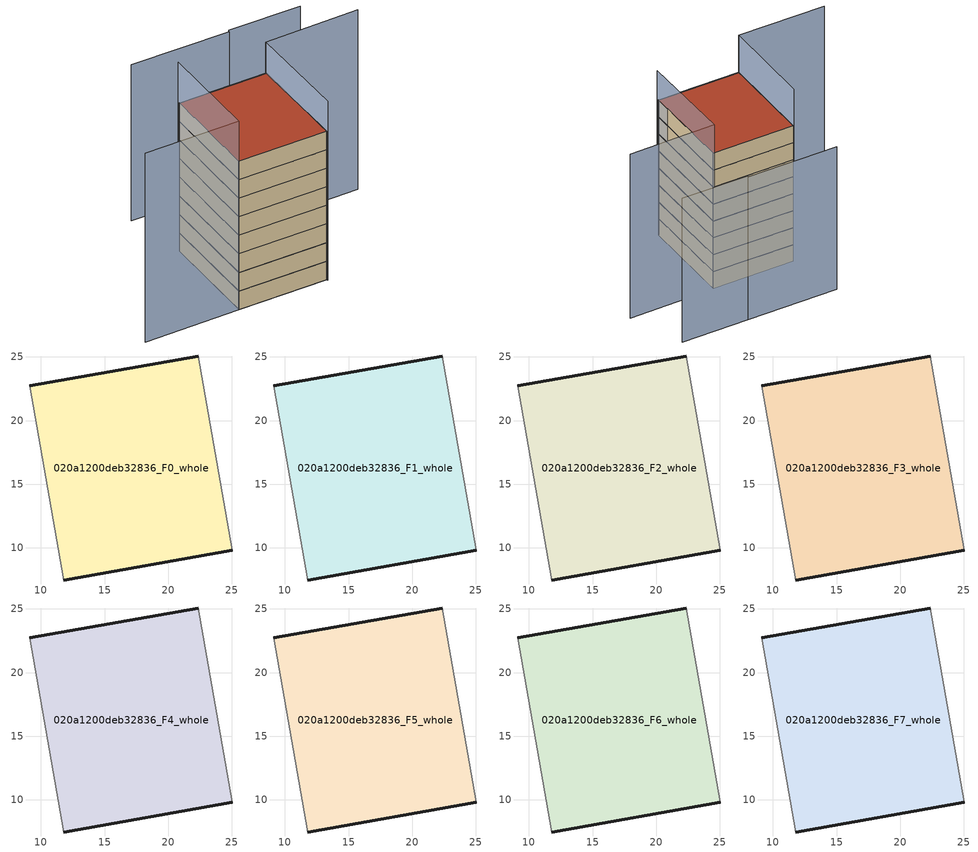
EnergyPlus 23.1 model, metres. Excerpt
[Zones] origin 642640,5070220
020a1200deb32836_F0_whole
 floor ground (EU_floor_Construction): 25.05,9.79 22.36,25.08 9.11,22.74 11.81,7.46 z0
 wall outside (EU_wall_Construction): 25.05,9.79 11.81,7.46 / 9.11,22.74 22.36,25.08 z0:3
 wall adiabatic (EU_wall_Construction): 11.81,7.46 9.11,22.74 / 22.36,25.08 25.05,9.79 z0:3
020a1200deb32836_F1_whole
 floor to 020a1200deb32836_F0_whole (EU_floor_Construction): 25.05,9.79 22.36,25.08 9.11,22.74 11.81,7.46 z3
 wall outside (EU_wall_Construction): 25.05,9.79 11.81,7.46 / 9.11,22.74 22.36,25.08 z3:6
 wall adiabatic (EU_wall_Construction): 11.81,7.46 9.11,22.74 / 22.36,25.08 25.05,9.79 z3:6
020a1200deb32836_F2_whole
 floor to 020a1200deb32836_F1_whole (EU_floor_Construction): 25.05,9.79 22.36,25.08 9.11,22.74 11.81,7.46 z6
 wall outside (EU_wall_Construction): 25.05,9.79 11.81,7.46 / 9.11,22.74 22.36,25.08 z6:9
 wall adiabatic (EU_wall_Construction): 11.81,7.46 9.11,22.74 / 22.36,25.08 25.05,9.79 z6:9
020a1200deb32836_F3_whole
 floor to 020a1200deb32836_F2_whole (EU_floor_Construction): 25.05,9.79 22.36,25.08 9.11,22.74 11.81,7.46 z9
 wall outside (EU_wall_Construction): 25.05,9.79 11.81,7.46 / 9.11,22.74 22.36,25.08 z9:12
 wall adiabatic (EU_wall_Construction): 11.81,7.46 9.11,22.74 / 22.36,25.08 25.05,9.79 z9:12
020a1200deb32836_F4_whole
 floor to 020a1200deb32836_F3_whole (EU_floor_Construction): 25.05,9.79 22.36,25.08 9.11,22.74 11.81,7.46 z12
 wall outside (EU_wall_Construction): 25.05,9.79 11.81,7.46 / 9.11,22.74 22.36,25.08 z12:15
 wall adiabatic (EU_wall_Construction): 11.81,7.46 9.11,22.74 / 22.36,25.08 25.05,9.79 z12:15
020a1200deb32836_F5_whole
 floor to 020a1200deb32836_F4_whole (EU_floor_Construction): 25.05,9.79 22.36,25.08 9.11,22.74 11.81,7.46 z15
 wall outside (EU_wall_Construction): 25.05,9.79 11.81,7.46 / 9.11,22.74 22.36,25.08 z15:18
 wall adiabatic (EU_wall_Construction): 11.81,7.46 9.11,22.74 / 22.36,25.08 25.05,9.79 z15:18
020a1200deb32836_F6_whole
 floor to 020a1200deb32836_F5_whole (EU_floor_Construction): 25.05,9.79 22.36,25.08 9.11,22.74 11.81,7.46 z18
 wall outside (EU_wall_Construction): 25.05,9.79 11.81,7.46 / 9.11,22.74 22.36,25.08 z18:21
 wall adiabatic (EU_wall_Construction): 11.81,7.46 9.11,22.74 / 22.36,25.08 25.05,9.79 z18:21
020a1200deb32836_F7_whole
 floor to 020a1200deb32836_F6_whole (EU_floor_Construction): 25.05,9.79 22.36,25.08 9.11,22.74 11.81,7.46 z21
 wall outside (EU_wall_Construction): 25.05,9.79 11.81,7.46 / 9.11,22.74 22.36,25.08 z21:24
 wall adiabatic (EU_wall_Construction): 11.81,7.46 9.11,22.74 / 22.36,25.08 25.05,9.79 z21:24
 roof outside (EU_roof_Construction): 22.36,25.08 25.05,9.79 11.81,7.46 9.11,22.74 z24
shading: 9.06,22.87 11.79,7.4 / 11.79,7.4 -2.4,4.9 z0:30.5; 25.12,9.59 22.19,25.07 / 22.19,25.07 36.17,27.72 z0:29; 20.4,34 5.68,31.48 z0:25.2; 31.21,35.93 20.39,34.08 z0:25.4
[Building]
EU S2 Campaign: North Axis=0; Terrain=City; Solar Distribution=FullExterior
[Site:Location]
Lyon-Bron: Latitude=45.75; Longitude=5; Time Zone=1; Elevation=198
[SizingPeriod:WeatherFileDays]
AnnualSizingPeriod: Begin Month=1; Begin Day of Month=1; End Month=12; End Day of Month=31; Day of Week for Start Day=Monday; Use Weather File Daylight Saving Period=No; Use Weather File Rain and Snow Indicators=No
[MATERIAL]
EU_InternalMass_Material: Roughness=MediumRough; Thickness=0.1; Conductivity=1; Density=1800; Specific Heat=900; Thermal Absorptance=0.9; Solar Absorptance=0.7; Visible Absorptance=0.7
[MATERIAL:NOMASS] Roughness=MediumRough; Thermal Absorptance=0.9; Solar Absorptance=0.7; Visible Absorptance=0.7
Name | Thermal Resistance
EU_wall_NoMass | 0.776494
EU_roof_NoMass | 0.486893
EU_floor_NoMass | 0.421597
[CONSTRUCTION]
EU_wall_Construction: EU_wall_NoMass
EU_roof_Construction: EU_roof_NoMass
EU_floor_Construction: EU_floor_NoMass
EU_InternalMass_Construction: EU_InternalMass_Material
[ZONE] Type=1; Multiplier=1; Ceiling Height=autocalculate; Floor Area=autocalculate; Part of Total Floor Area=Yes
Name | Volume
020a1200deb32836_F0_whole | 626.095
020a1200deb32836_F1_whole; 020a1200deb32836_F2_whole; 020a1200deb32836_F3_whole; 020a1200deb32836_F4_whole; 020a1200deb32836_F5_whole; 020a1200deb32836_F6_whole; 020a1200deb32836_F7_whole | 626.097
[INTERNALMASS] Construction=EU_InternalMass_Construction; Surface Area=208.699
Name | Zone or ZoneList
020a1200deb32836_F0_whole_EU_InternalMass | 020a1200deb32836_F0_whole
020a1200deb32836_F1_whole_EU_InternalMass | 020a1200deb32836_F1_whole
020a1200deb32836_F2_whole_EU_InternalMass | 020a1200deb32836_F2_whole
020a1200deb32836_F3_whole_EU_InternalMass | 020a1200deb32836_F3_whole
020a1200deb32836_F4_whole_EU_InternalMass | 020a1200deb32836_F4_whole
020a1200deb32836_F5_whole_EU_InternalMass | 020a1200deb32836_F5_whole
020a1200deb32836_F6_whole_EU_InternalMass | 020a1200deb32836_F6_whole
020a1200deb32836_F7_whole_EU_InternalMass | 020a1200deb32836_F7_whole
[OTHEREQUIPMENT] Fuel Type=Electricity; Design Level Calculation Method=Watts/Area; Power per Zone Floor Area=1; Fraction Latent=0; Fraction Radiant=0; Fraction Lost=0; Carbon Dioxide Generation Rate=0; EndUse Subcategory=EU_Step8_InternalGains
Name | Zone or ZoneList or Space or SpaceList | Schedule
EU_Step8_InternalGain_020a1200deb32836_F0_whole_f000 | 020a1200deb32836_F0_whole | EU_Step8_GainSchedule_020a1200deb32836_F0_whole_f000
EU_Step8_InternalGain_020a1200deb32836_F1_whole_f000 | 020a1200deb32836_F1_whole | EU_Step8_GainSchedule_020a1200deb32836_F1_whole_f000
EU_Step8_InternalGain_020a1200deb32836_F2_whole_f000 | 020a1200deb32836_F2_whole | EU_Step8_GainSchedule_020a1200deb32836_F2_whole_f000
EU_Step8_InternalGain_020a1200deb32836_F3_whole_f000 | 020a1200deb32836_F3_whole | EU_Step8_GainSchedule_020a1200deb32836_F3_whole_f000
EU_Step8_InternalGain_020a1200deb32836_F4_whole_f000 | 020a1200deb32836_F4_whole | EU_Step8_GainSchedule_020a1200deb32836_F4_whole_f000
EU_Step8_InternalGain_020a1200deb32836_F5_whole_f000 | 020a1200deb32836_F5_whole | EU_Step8_GainSchedule_020a1200deb32836_F5_whole_f000
EU_Step8_InternalGain_020a1200deb32836_F6_whole_f000 | 020a1200deb32836_F6_whole | EU_Step8_GainSchedule_020a1200deb32836_F6_whole_f000
EU_Step8_InternalGain_020a1200deb32836_F7_whole_f000 | 020a1200deb32836_F7_whole | EU_Step8_GainSchedule_020a1200deb32836_F7_whole_f000
[ZONEVENTILATION:DESIGNFLOWRATE] Schedule=EU_AlwaysOn; Design Flow Rate Calculation Method=AirChanges/Hour; Air Changes per Hour=0.693814; Ventilation Type=Natural; Fan Pressure Rise=0; Fan Total Efficiency=1; Constant Term Coefficient=1; Temperature Term Coefficient=0; Velocity Term Coefficient=0; Velocity Squared Term Coefficient=0; Minimum Indoor Temperature=-100; Maximum Indoor Temperature=100; Delta Temperature=-100; Minimum Outdoor Temperature=-100; Maximum Outdoor Temperature=100; Maximum Wind Speed=40
Name | Zone or ZoneList or Space or SpaceList
EU_ConstantAir_020a1200deb32836_F0_whole | 020a1200deb32836_F0_whole
EU_ConstantAir_020a1200deb32836_F1_whole | 020a1200deb32836_F1_whole
EU_ConstantAir_020a1200deb32836_F2_whole | 020a1200deb32836_F2_whole
EU_ConstantAir_020a1200deb32836_F3_whole | 020a1200deb32836_F3_whole
EU_ConstantAir_020a1200deb32836_F4_whole | 020a1200deb32836_F4_whole
EU_ConstantAir_020a1200deb32836_F5_whole | 020a1200deb32836_F5_whole
EU_ConstantAir_020a1200deb32836_F6_whole | 020a1200deb32836_F6_whole
EU_ConstantAir_020a1200deb32836_F7_whole | 020a1200deb32836_F7_whole
[HVACTEMPLATE:THERMOSTAT] Constant Heating Setpoint=20; Constant Cooling Setpoint=50
EU_HeatOnly_020a1200deb32836_F0_whole; EU_HeatOnly_020a1200deb32836_F1_whole; EU_HeatOnly_020a1200deb32836_F2_whole; EU_HeatOnly_020a1200deb32836_F3_whole; EU_HeatOnly_020a1200deb32836_F4_whole; EU_HeatOnly_020a1200deb32836_F5_whole; EU_HeatOnly_020a1200deb32836_F6_whole; EU_HeatOnly_020a1200deb32836_F7_whole
[HVACTEMPLATE:ZONE:IDEALLOADSAIRSYSTEM] System Availability Schedule=EU_AlwaysOn; Maximum Heating Supply Air Temperature=50; Minimum Cooling Supply Air Temperature=13; Maximum Heating Supply Air Humidity Ratio=0.0156; Minimum Cooling Supply Air Humidity Ratio=0.0077; Heating Limit=NoLimit; Cooling Limit=NoLimit; Heating Availability Schedule=EU_AlwaysOn; Cooling Availability Schedule=EU_CoolingOff; Dehumidification Control Type=ConstantSensibleHeatRatio; Cooling Sensible Heat Ratio=0.7; Dehumidification Setpoint=60; Humidification Control Type=None; Humidification Setpoint=30; Outdoor Air Method=None; Outdoor Air Flow Rate per Person=0.00944; Outdoor Air Flow Rate per Zone Floor Area=0; Outdoor Air Flow Rate per Zone=0; Demand Controlled Ventilation Type=None; Outdoor Air Economizer Type=NoEconomizer; Heat Recovery Type=None; Sensible Heat Recovery Effectiveness=0.7; Latent Heat Recovery Effectiveness=0.65
Name | Template Thermostat
020a1200deb32836_F0_whole | EU_HeatOnly_020a1200deb32836_F0_whole
020a1200deb32836_F1_whole | EU_HeatOnly_020a1200deb32836_F1_whole
020a1200deb32836_F2_whole | EU_HeatOnly_020a1200deb32836_F2_whole
020a1200deb32836_F3_whole | EU_HeatOnly_020a1200deb32836_F3_whole
020a1200deb32836_F4_whole | EU_HeatOnly_020a1200deb32836_F4_whole
020a1200deb32836_F5_whole | EU_HeatOnly_020a1200deb32836_F5_whole
020a1200deb32836_F6_whole | EU_HeatOnly_020a1200deb32836_F6_whole
020a1200deb32836_F7_whole | EU_HeatOnly_020a1200deb32836_F7_whole
[SIZING:ZONE] Zone Cooling Design Supply Air Temperature Input Method=SupplyAirTemperature; Zone Cooling Design Supply Air Temperature=13; Zone Heating Design Supply Air Temperature Input Method=SupplyAirTemperature; Zone Heating Design Supply Air Temperature=50; Zone Cooling Design Supply Air Humidity Ratio=0.008; Zone Heating Design Supply Air Humidity Ratio=0.008; Cooling Design Air Flow Method=DesignDay; Cooling Design Air Flow Rate=0; Cooling Minimum Air Flow per Zone Floor Area=0.000762; Cooling Minimum Air Flow=0; Cooling Minimum Air Flow Fraction=0.2; Heating Design Air Flow Method=DesignDay; Heating Design Air Flow Rate=0; Heating Maximum Air Flow per Zone Floor Area=0.002032; Heating Maximum Air Flow=0.141576; Heating Maximum Air Flow Fraction=0.3; Account for Dedicated Outdoor Air System=No; Dedicated Outdoor Air System Control Strategy=NeutralSupplyAir; Dedicated Outdoor Air Low Setpoint Temperature for Design=autosize; Dedicated Outdoor Air High Setpoint Temperature for Design=autosize; Zone Load Sizing Method=Sensible Load Only No Latent Load; Zone Latent Cooling Design Supply Air Humidity Ratio Input Method=HumidityRatioDifference; Zone Cooling Design Supply Air Humidity Ratio Difference=0.005; Zone Latent Heating Design Supply Air Humidity Ratio Input Method=HumidityRatioDifference; Zone Humidification Design Supply Air Humidity Ratio Difference=0.005
020a1200deb32836_F0_whole; 020a1200deb32836_F1_whole; 020a1200deb32836_F2_whole; 020a1200deb32836_F3_whole; 020a1200deb32836_F4_whole; 020a1200deb32836_F5_whole; 020a1200deb32836_F6_whole; 020a1200deb32836_F7_whole
[SCHEDULE:CONSTANT]
Name | Hourly Value
EU_AlwaysOn | 1
EU_CoolingOff | 0
[SCHEDULE:FILE] Column Number=1; Rows to Skip at Top=0; Number of Hours of Data=8760; Column Separator=Comma; Interpolate to Timestep=No; Minutes per Item=60; Adjust Schedule for Daylight Savings=Yes
Name | File
EU_Step8_GainSchedule_020a1200deb32836_F0_whole_f000 | ../../schedules/020a1200deb32836/020a1200deb32836_F0_whole_f000_gain.csv
EU_Step8_GainSchedule_020a1200deb32836_F1_whole_f000 | ../../schedules/020a1200deb32836/020a1200deb32836_F1_whole_f000_gain.csv
EU_Step8_GainSchedule_020a1200deb32836_F2_whole_f000 | ../../schedules/020a1200deb32836/020a1200deb32836_F2_whole_f000_gain.csv
EU_Step8_GainSchedule_020a1200deb32836_F3_whole_f000 | ../../schedules/020a1200deb32836/020a1200deb32836_F3_whole_f000_gain.csv
EU_Step8_GainSchedule_020a1200deb32836_F4_whole_f000 | ../../schedules/020a1200deb32836/020a1200deb32836_F4_whole_f000_gain.csv
EU_Step8_GainSchedule_020a1200deb32836_F5_whole_f000 | ../../schedules/020a1200deb32836/020a1200deb32836_F5_whole_f000_gain.csv
EU_Step8_GainSchedule_020a1200deb32836_F6_whole_f000 | ../../schedules/020a1200deb32836/020a1200deb32836_F6_whole_f000_gain.csv
EU_Step8_GainSchedule_020a1200deb32836_F7_whole_f000 | ../../schedules/020a1200deb32836/020a1200deb32836_F7_whole_f000_gain.csv
